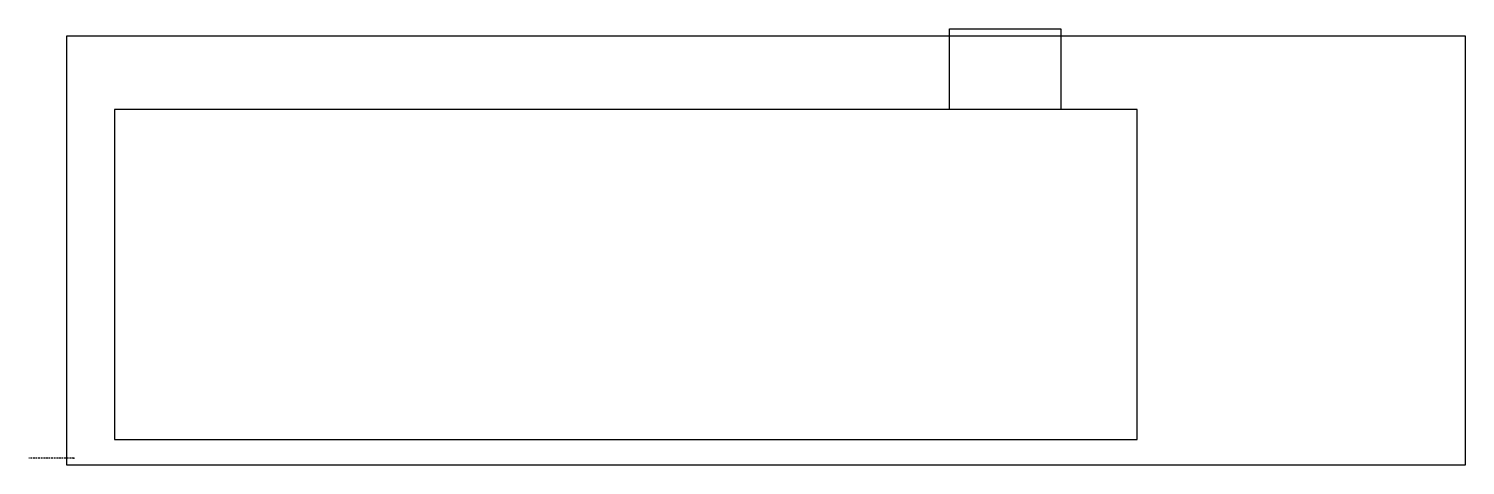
# Model space of a CAD drawing. Header units: millimetres. Extents: x -13 to 402, y -2 to 124.
import ezdxf

# ---------------------------------------------------------------- set-up
doc = ezdxf.new("R2010")
doc.units = ezdxf.units.MM
doc.linetypes.add('DASHED', pattern=[0.75, 0.5, -0.25])
doc.layers.get('0').update_dxf_attribs({"linetype": 'CONTINUOUS'})

msp = doc.modelspace()

# ---------------------------------------------------------------- linework, layer by layer
at = {"linetype": 'DASHED'}
msp.add_line((0, 0), (-12.98, 0), dxfattribs=at)
for points in [[(-2, 122), (402, 122), (402, -2), (-2, -2)], [(253, 124.05), (285.15, 124.05), (285.15, 100.7), (253, 100.7)], [(11.81, 5.4), (307.21, 5.4), (307.21, 100.7), (11.81, 100.7)]]:
    msp.add_lwpolyline(points, close=True)
msp.add_point((0, 0))

doc.saveas('drawing.dxf')
